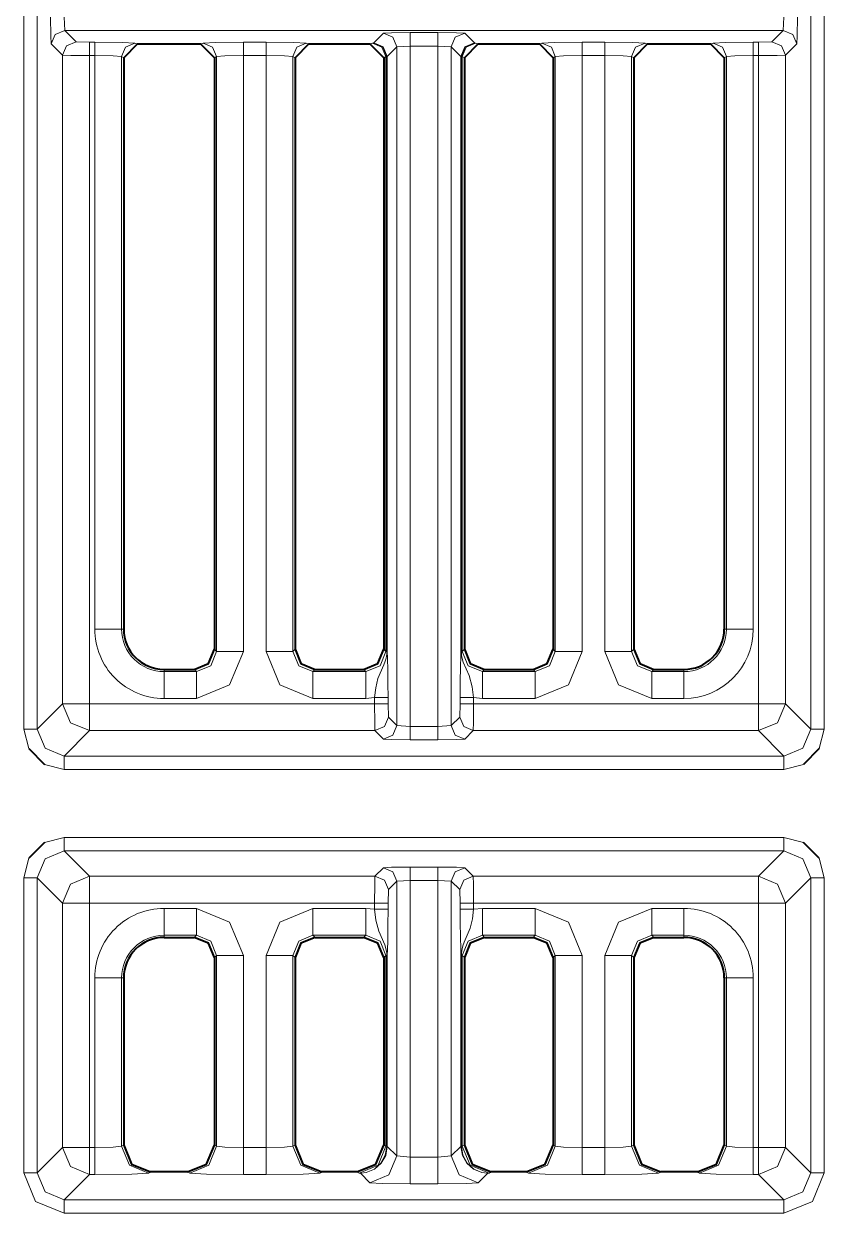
# Model space of a CAD drawing. Header units: millimetres. Extents: x 0 to 2941, y -405 to 1422.
# Drawn here: x 451.78 to 481.55, y 1128.45 to 1172.68 of the extents above; entities that cross this region are included whole.
import ezdxf

# ---------------------------------------------------------------- set-up
doc = ezdxf.new("R2010")
doc.units = ezdxf.units.MM
doc.layers.add('FINE', color=9, linetype='Continuous')
doc.layers.add('OUTLINE', color=7, linetype='Continuous')

msp = doc.modelspace()

# ---------------------------------------------------------------- linework, layer by layer
at = {"layer": 'FINE', "lineweight": 9}
for p, q in [((452.28, 1201.178), (452.28, 1146.453)), ((481.054, 1146.453), (481.054, 1201.178)), ((451.78, 1146.453), (451.78, 1201.033)), ((453.278, 1172.928), (453.303, 1172.427)), ((480.03, 1172.427), (480.055, 1172.928)), ((479.61, 1172.008), (480.03, 1172.427)), ((453.723, 1172.008), (454.223, 1171.995)), ((454.223, 1171.995), (454.419, 1171.995)), ((455.916, 1171.958), (455.999, 1171.917)), ((458.37, 1171.917), (458.452, 1171.958)), ((459.95, 1171.995), (460.79, 1171.995)), ((462.288, 1171.958), (462.37, 1171.917)), ((464.67, 1171.917), (464.752, 1171.958)), ((464.752, 1171.958), (464.8, 1171.966)), ((464.8, 1171.966), (465.157, 1172.323)), ((466.157, 1172.348), (467.182, 1172.348)), ((468.182, 1172.323), (468.539, 1171.966)), ((468.539, 1171.966), (468.588, 1171.958)), ((468.588, 1171.958), (468.67, 1171.917)), ((470.97, 1171.917), (471.052, 1171.958)), ((472.55, 1171.995), (473.39, 1171.995)), ((474.888, 1171.958), (474.97, 1171.917)), ((477.335, 1171.917), (477.417, 1171.958)), ((478.915, 1171.995), (479.11, 1171.995)), ((479.11, 1171.995), (479.61, 1172.008)), ((453.223, 1171.508), (452.803, 1171.928)), ((453.223, 1147.397), (453.223, 1171.508)), ((466.157, 1171.849), (465.657, 1171.823)), ((466.157, 1171.849), (466.157, 1146.556)), ((467.182, 1171.849), (466.157, 1171.849)), ((467.182, 1146.556), (467.182, 1171.849)), ((467.682, 1171.823), (467.182, 1171.849)), ((467.682, 1171.823), (467.682, 1146.582)), ((468.04, 1171.466), (467.682, 1171.823)), ((480.53, 1171.928), (480.11, 1171.508)), ((480.11, 1171.508), (480.11, 1147.397)), ((454.419, 1150.172), (454.419, 1171.495)), ((455.417, 1171.458), (455.417, 1150.172)), ((455.498, 1171.417), (455.417, 1171.458)), ((459.95, 1171.495), (459.95, 1149.34)), ((460.79, 1171.495), (459.95, 1171.495)), ((460.79, 1149.34), (460.79, 1171.495)), ((461.87, 1171.417), (461.788, 1171.458)), ((461.788, 1171.458), (461.788, 1149.34)), ((465.251, 1171.458), (465.17, 1171.417)), ((465.283, 1171.466), (465.251, 1171.458)), ((465.251, 1149.34), (465.251, 1171.458)), ((465.283, 1149.34), (465.283, 1171.466)), ((465.3, 1171.466), (465.3, 1149.34)), ((468.04, 1149.34), (468.04, 1171.466)), ((468.056, 1171.466), (468.056, 1149.34)), ((468.088, 1171.458), (468.056, 1171.466)), ((471.551, 1171.458), (471.47, 1171.417)), ((471.551, 1149.34), (471.551, 1171.458)), ((473.39, 1171.495), (472.55, 1171.495)), ((472.55, 1171.495), (472.55, 1149.34)), ((473.39, 1149.34), (473.39, 1171.495)), ((478.915, 1171.495), (478.915, 1150.172)), ((479.11, 1171.495), (478.915, 1171.495)), ((479.11, 1147.397), (479.11, 1171.495)), ((455.417, 1150.172), (455.498, 1150.172)), ((458.87, 1149.421), (458.951, 1149.34)), ((461.788, 1149.34), (461.87, 1149.421)), ((465.17, 1149.421), (465.251, 1149.34)), ((468.088, 1149.34), (468.17, 1149.421)), ((471.47, 1149.421), (471.551, 1149.34)), ((474.388, 1149.34), (474.47, 1149.421)), ((456.998, 1148.673), (456.998, 1148.591)), ((462.619, 1148.673), (462.537, 1148.591)), ((462.537, 1148.591), (464.502, 1148.591)), ((464.502, 1148.591), (464.421, 1148.673)), ((468.919, 1148.673), (468.837, 1148.591)), ((476.335, 1148.591), (476.335, 1148.673)), ((464.829, 1147.623), (464.502, 1147.592)), ((465.329, 1147.623), (465.329, 1147.397)), ((468.01, 1147.397), (468.01, 1147.623)), ((468.837, 1147.592), (468.51, 1147.623)), ((452.28, 1146.453), (453.223, 1147.397)), ((458.202, 1147.592), (456.998, 1147.592)), ((464.502, 1147.592), (462.537, 1147.592)), ((465.329, 1147.397), (465.342, 1146.897)), ((467.998, 1146.897), (468.01, 1147.397)), ((470.802, 1147.592), (468.837, 1147.592)), ((476.335, 1147.592), (475.137, 1147.592)), ((480.11, 1147.397), (481.054, 1146.453)), ((465.342, 1146.897), (465.657, 1146.582)), ((467.682, 1146.582), (467.998, 1146.897)), ((451.968, 1145.726), (451.78, 1146.453)), ((454.223, 1146.397), (453.279, 1145.453)), ((464.842, 1146.397), (454.223, 1146.397)), ((465.157, 1146.082), (464.842, 1146.397)), ((465.657, 1146.582), (466.157, 1146.556)), ((466.157, 1146.556), (467.182, 1146.556)), ((467.182, 1146.556), (467.682, 1146.582)), ((468.497, 1146.397), (468.182, 1146.082)), ((479.11, 1146.397), (468.497, 1146.397)), ((480.054, 1145.453), (479.11, 1146.397)), ((467.182, 1146.056), (466.157, 1146.056)), ((453.279, 1145.453), (480.054, 1145.453)), ((453.279, 1144.954), (452.552, 1145.141)), ((480.781, 1145.141), (480.054, 1144.954)), ((480.054, 1144.954), (453.279, 1144.954)), ((452.552, 1142.239), (453.279, 1142.427)), ((453.279, 1141.927), (454.223, 1140.984)), ((480.054, 1141.927), (453.279, 1141.927)), ((479.11, 1140.984), (480.054, 1141.927)), ((451.78, 1140.928), (451.968, 1141.655)), ((481.366, 1141.655), (481.553, 1140.928)), ((466.157, 1141.324), (467.182, 1141.324)), ((468.182, 1141.299), (468.497, 1140.984)), ((468.497, 1140.984), (479.11, 1140.984)), ((451.78, 1129.953), (451.78, 1140.928)), ((452.28, 1140.928), (452.28, 1129.953)), ((453.223, 1139.984), (452.28, 1140.928)), ((465.657, 1140.799), (465.342, 1140.484)), ((466.157, 1140.825), (465.657, 1140.799)), ((465.657, 1130.581), (465.657, 1140.799)), ((466.157, 1140.825), (466.157, 1130.543)), ((467.182, 1140.825), (466.157, 1140.825)), ((467.182, 1130.543), (467.182, 1140.825)), ((467.682, 1140.799), (467.182, 1140.825)), ((467.998, 1140.484), (467.682, 1140.799)), ((481.054, 1140.928), (480.11, 1139.984)), ((481.054, 1129.953), (481.054, 1140.928)), ((465.342, 1140.484), (465.329, 1139.984)), ((468.01, 1139.984), (467.998, 1140.484)), ((453.223, 1130.897), (453.223, 1139.984)), ((454.223, 1139.984), (454.223, 1130.897)), ((464.829, 1139.984), (454.223, 1139.984)), ((456.998, 1139.788), (458.202, 1139.788)), ((462.537, 1139.788), (464.502, 1139.788)), ((464.502, 1139.788), (464.829, 1139.758)), ((464.829, 1139.758), (464.829, 1139.984)), ((465.329, 1139.984), (465.329, 1139.758)), ((468.01, 1139.758), (468.01, 1139.984)), ((479.11, 1139.984), (468.51, 1139.984)), ((468.51, 1139.984), (468.51, 1139.758)), ((468.51, 1139.758), (468.837, 1139.788)), ((468.837, 1139.788), (470.802, 1139.788)), ((475.137, 1139.788), (476.335, 1139.788)), ((479.11, 1130.897), (479.11, 1139.984)), ((456.998, 1138.79), (456.998, 1138.708)), ((458.202, 1138.79), (456.998, 1138.79)), ((458.121, 1138.708), (458.202, 1138.79)), ((464.502, 1138.79), (462.537, 1138.79)), ((462.537, 1138.79), (462.619, 1138.708)), ((464.421, 1138.708), (464.502, 1138.79)), ((470.802, 1138.79), (468.837, 1138.79)), ((468.837, 1138.79), (468.919, 1138.708)), ((470.721, 1138.708), (470.802, 1138.79)), ((476.335, 1138.79), (475.137, 1138.79)), ((475.137, 1138.79), (475.219, 1138.708)), ((476.335, 1138.708), (476.335, 1138.79)), ((458.951, 1138.041), (458.87, 1137.96)), ((458.951, 1130.946), (458.951, 1138.041)), ((459.95, 1138.041), (459.95, 1130.897)), ((460.79, 1130.897), (460.79, 1138.041)), ((461.788, 1138.041), (461.788, 1130.946)), ((461.87, 1137.96), (461.788, 1138.041)), ((465.283, 1130.939), (465.283, 1138.041)), ((465.3, 1138.041), (465.3, 1130.939)), ((468.04, 1130.939), (468.04, 1138.041)), ((468.056, 1138.041), (468.056, 1130.939)), ((468.17, 1137.96), (468.088, 1138.041)), ((468.088, 1138.041), (468.088, 1130.946)), ((471.551, 1138.041), (471.47, 1137.96)), ((471.551, 1130.946), (471.551, 1138.041)), ((472.55, 1138.041), (472.55, 1130.897)), ((473.39, 1130.897), (473.39, 1138.041)), ((474.47, 1137.96), (474.388, 1138.041)), ((454.419, 1130.897), (454.419, 1137.208)), ((455.498, 1137.208), (455.417, 1137.208)), ((477.916, 1137.208), (477.835, 1137.208)), ((477.916, 1130.946), (477.916, 1137.208)), ((478.915, 1137.208), (478.915, 1130.897)), ((452.28, 1129.953), (453.223, 1130.897)), ((454.223, 1130.897), (454.419, 1130.897)), ((458.87, 1130.987), (458.951, 1130.946)), ((459.95, 1130.897), (460.79, 1130.897)), ((461.788, 1130.946), (461.87, 1130.987)), ((465.251, 1130.946), (465.283, 1130.935)), ((465.283, 1130.935), (465.283, 1130.939)), ((465.3, 1130.939), (465.3, 1130.932)), ((465.3, 1130.939), (465.657, 1130.581)), ((468.056, 1130.935), (468.088, 1130.946)), ((468.056, 1130.939), (468.056, 1130.935)), ((468.088, 1130.946), (468.17, 1130.987)), ((471.47, 1130.987), (471.551, 1130.946)), ((472.55, 1130.897), (473.39, 1130.897)), ((477.835, 1130.987), (477.916, 1130.946)), ((478.915, 1130.897), (479.11, 1130.897)), ((465.657, 1130.581), (466.157, 1130.543)), ((466.157, 1130.543), (467.182, 1130.543)), ((467.182, 1130.543), (467.682, 1130.581)), ((456.499, 1129.988), (456.416, 1129.947)), ((457.952, 1129.947), (457.87, 1129.988)), ((462.87, 1129.988), (462.787, 1129.947)), ((464.252, 1129.947), (464.17, 1129.988)), ((464.301, 1129.937), (464.252, 1129.947)), ((464.657, 1129.582), (464.301, 1129.937)), ((469.038, 1129.937), (468.682, 1129.582)), ((469.087, 1129.947), (469.038, 1129.937)), ((469.17, 1129.988), (469.087, 1129.947)), ((470.552, 1129.947), (470.47, 1129.988)), ((475.47, 1129.988), (475.387, 1129.947)), ((476.917, 1129.947), (476.835, 1129.988)), ((460.79, 1129.897), (459.95, 1129.897)), ((467.182, 1129.543), (466.157, 1129.543)), ((473.39, 1129.897), (472.55, 1129.897)), ((479.11, 1129.897), (478.915, 1129.897)), ((480.054, 1128.953), (479.11, 1129.897)), ((453.279, 1128.953), (480.054, 1128.953))]:
    msp.add_line(p, q, dxfattribs=at)
for points in [[(481.553, 1201.033), (481.553, 1146.453), (481.366, 1145.726)], [(452.803, 1171.928), (452.785, 1172.23), (452.778, 1172.928)], [(480.555, 1172.928), (480.548, 1172.23), (480.53, 1171.928)], [(453.303, 1172.427), (452.95, 1172.281), (452.803, 1171.928)], [(480.03, 1172.427), (453.303, 1172.427), (453.723, 1172.008)], [(480.03, 1172.427), (480.383, 1172.281), (480.53, 1171.928)], [(453.723, 1172.008), (453.37, 1171.861), (453.223, 1171.508)], [(454.223, 1171.995), (454.223, 1171.844), (454.223, 1171.495)], [(454.419, 1171.995), (454.419, 1171.844), (454.419, 1171.495)], [(454.419, 1171.995), (455.451, 1171.984), (455.916, 1171.958)], [(455.916, 1171.958), (455.564, 1171.811), (455.417, 1171.458)], [(458.452, 1171.958), (458.917, 1171.984), (459.95, 1171.995)], [(458.452, 1171.958), (458.804, 1171.811), (458.951, 1171.458)], [(459.95, 1171.495), (459.95, 1171.844), (459.95, 1171.995)], [(460.79, 1171.495), (460.79, 1171.844), (460.79, 1171.995)], [(460.79, 1171.995), (461.822, 1171.984), (462.288, 1171.958)], [(461.788, 1171.458), (461.935, 1171.811), (462.288, 1171.958)], [(465.251, 1171.458), (465.104, 1171.811), (464.752, 1171.958)], [(465.3, 1171.466), (465.153, 1171.819), (464.8, 1171.966)], [(465.283, 1171.466), (465.14, 1171.818), (464.8, 1171.966)], [(465.157, 1172.323), (465.459, 1172.341), (466.157, 1172.348)], [(465.657, 1171.823), (465.51, 1172.177), (465.157, 1172.323)], [(466.157, 1171.849), (466.157, 1172.198), (466.157, 1172.348)], [(467.182, 1171.849), (467.182, 1172.198), (467.182, 1172.348)], [(467.182, 1172.348), (467.88, 1172.341), (468.182, 1172.323)], [(467.682, 1171.823), (467.829, 1172.177), (468.182, 1172.323)], [(468.04, 1171.466), (468.186, 1171.819), (468.539, 1171.966)], [(468.056, 1171.466), (468.199, 1171.818), (468.539, 1171.966)], [(468.088, 1171.458), (468.235, 1171.811), (468.588, 1171.958)], [(471.052, 1171.958), (471.517, 1171.984), (472.55, 1171.995)], [(471.052, 1171.958), (471.405, 1171.811), (471.551, 1171.458)], [(472.55, 1171.995), (472.55, 1171.844), (472.55, 1171.495)], [(473.39, 1171.495), (473.39, 1171.844), (473.39, 1171.995)], [(473.39, 1171.995), (474.422, 1171.984), (474.888, 1171.958)], [(474.388, 1171.458), (474.535, 1171.811), (474.888, 1171.958)], [(477.417, 1171.958), (477.882, 1171.984), (478.915, 1171.995)], [(477.417, 1171.958), (477.769, 1171.811), (477.916, 1171.458)], [(478.915, 1171.995), (478.915, 1171.844), (478.915, 1171.495)], [(479.11, 1171.995), (479.11, 1171.844), (479.11, 1171.495)], [(479.61, 1172.008), (479.963, 1171.861), (480.11, 1171.508)], [(454.223, 1171.495), (453.525, 1171.499), (453.223, 1171.508)], [(465.657, 1146.582), (465.657, 1171.823), (465.3, 1171.466)], [(480.11, 1171.508), (479.808, 1171.499), (479.11, 1171.495)], [(454.419, 1171.495), (454.223, 1171.495), (454.223, 1147.397)], [(455.417, 1171.458), (455.107, 1171.484), (454.419, 1171.495)], [(458.951, 1149.34), (458.951, 1171.458), (458.87, 1171.417)], [(459.95, 1171.495), (459.261, 1171.484), (458.951, 1171.458)], [(461.788, 1171.458), (461.478, 1171.484), (460.79, 1171.495)], [(465.3, 1171.466), (465.295, 1171.466), (465.283, 1171.466)], [(468.056, 1171.466), (468.045, 1171.466), (468.04, 1171.466)], [(468.17, 1171.417), (468.088, 1171.458), (468.088, 1149.34)], [(472.55, 1171.495), (471.861, 1171.484), (471.551, 1171.458)], [(474.388, 1171.458), (474.078, 1171.484), (473.39, 1171.495)], [(474.47, 1171.417), (474.388, 1171.458), (474.388, 1149.34)], [(477.835, 1150.172), (477.916, 1150.172), (477.916, 1171.458), (477.835, 1171.417)], [(478.915, 1171.495), (478.226, 1171.484), (477.916, 1171.458)], [(455.417, 1150.172), (455.107, 1150.172), (454.419, 1150.172)], [(478.915, 1150.172), (478.226, 1150.172), (477.916, 1150.172)], [(458.202, 1148.591), (458.733, 1148.809), (458.951, 1149.34)], [(459.95, 1149.34), (459.438, 1148.104), (458.202, 1147.592)], [(459.95, 1149.34), (459.261, 1149.34), (458.951, 1149.34)], [(460.79, 1149.34), (461.478, 1149.34), (461.788, 1149.34)], [(462.537, 1147.592), (461.301, 1148.104), (460.79, 1149.34)], [(461.788, 1149.34), (462.006, 1148.809), (462.537, 1148.591)], [(464.502, 1148.591), (465.033, 1148.809), (465.251, 1149.34)], [(464.829, 1147.623), (464.872, 1147.987), (464.95, 1148.33), (465.175, 1148.848), (465.226, 1148.985), (465.255, 1149.091), (465.278, 1149.237), (465.283, 1149.307), (465.283, 1149.34)], [(465.251, 1149.34), (465.262, 1149.34), (465.283, 1149.34)], [(465.283, 1149.34), (465.295, 1149.34), (465.3, 1149.34)], [(465.3, 1149.34), (465.3, 1149.328), (465.3, 1149.3), (465.301, 1149.241), (465.303, 1149.192), (465.305, 1149.118), (465.32, 1148.624), (465.326, 1148.153), (465.329, 1147.623)], [(468.01, 1147.623), (468.013, 1148.215), (468.023, 1148.763), (468.036, 1149.171), (468.039, 1149.279), (468.039, 1149.313), (468.04, 1149.34)], [(468.056, 1149.34), (468.045, 1149.34), (468.04, 1149.34)], [(468.056, 1149.34), (468.078, 1149.34), (468.088, 1149.34)], [(468.056, 1149.34), (468.058, 1149.27), (468.067, 1149.183), (468.127, 1148.943), (468.349, 1148.443), (468.46, 1148.03), (468.51, 1147.623)], [(468.088, 1149.34), (468.306, 1148.809), (468.837, 1148.591)], [(470.802, 1148.591), (471.333, 1148.809), (471.551, 1149.34)], [(472.55, 1149.34), (472.038, 1148.104), (470.802, 1147.592)], [(471.551, 1149.34), (471.861, 1149.34), (472.55, 1149.34)], [(474.388, 1149.34), (474.078, 1149.34), (473.39, 1149.34)], [(475.137, 1147.592), (473.901, 1148.104), (473.39, 1149.34)], [(474.388, 1149.34), (474.606, 1148.809), (475.137, 1148.591)], [(456.998, 1148.591), (458.202, 1148.591), (458.121, 1148.673)], [(456.998, 1148.591), (456.998, 1148.281), (456.998, 1147.592)], [(458.202, 1148.591), (458.202, 1148.281), (458.202, 1147.592)], [(462.537, 1147.592), (462.537, 1148.281), (462.537, 1148.591)], [(464.502, 1147.592), (464.502, 1148.281), (464.502, 1148.591)], [(468.837, 1148.591), (470.802, 1148.591), (470.721, 1148.673)], [(468.837, 1147.592), (468.837, 1148.281), (468.837, 1148.591)], [(470.802, 1147.592), (470.802, 1148.281), (470.802, 1148.591)], [(475.219, 1148.673), (475.137, 1148.591), (476.335, 1148.591)], [(475.137, 1148.591), (475.137, 1148.281), (475.137, 1147.592)], [(476.335, 1147.592), (476.335, 1148.281), (476.335, 1148.591)], [(454.223, 1147.397), (464.829, 1147.397), (464.829, 1147.623)], [(464.829, 1147.623), (465.178, 1147.623), (465.329, 1147.623)], [(468.51, 1147.623), (468.161, 1147.623), (468.01, 1147.623)], [(468.51, 1147.623), (468.51, 1147.397), (479.11, 1147.397)], [(453.223, 1147.397), (453.525, 1147.397), (454.223, 1147.397), (454.223, 1146.699), (454.223, 1146.397)], [(454.223, 1146.397), (453.516, 1146.69), (453.223, 1147.397)], [(464.829, 1147.397), (465.178, 1147.397), (465.329, 1147.397)], [(464.842, 1146.397), (464.833, 1146.699), (464.829, 1147.397)], [(468.51, 1147.397), (468.161, 1147.397), (468.01, 1147.397)], [(468.51, 1147.397), (468.507, 1146.699), (468.497, 1146.397)], [(479.11, 1147.397), (479.808, 1147.397), (480.11, 1147.397)], [(480.11, 1147.397), (479.817, 1146.69), (479.11, 1146.397)], [(479.11, 1147.397), (479.11, 1146.699), (479.11, 1146.397)], [(464.842, 1146.397), (465.195, 1146.544), (465.342, 1146.897)], [(468.497, 1146.397), (468.144, 1146.544), (467.998, 1146.897)], [(452.28, 1146.453), (452.129, 1146.453), (451.78, 1146.453)], [(452.28, 1146.453), (452.572, 1145.746), (453.279, 1145.453)], [(465.157, 1146.082), (465.51, 1146.228), (465.657, 1146.582)], [(466.157, 1146.056), (466.157, 1146.207), (466.157, 1146.556)], [(467.182, 1146.056), (467.182, 1146.207), (467.182, 1146.556)], [(468.182, 1146.082), (467.829, 1146.228), (467.682, 1146.582)], [(480.054, 1145.453), (480.761, 1145.746), (481.054, 1146.453)], [(481.553, 1146.453), (481.205, 1146.453), (481.054, 1146.453)], [(466.157, 1146.056), (465.459, 1146.064), (465.157, 1146.082)], [(468.182, 1146.082), (467.88, 1146.064), (467.182, 1146.056)], [(453.279, 1144.954), (453.279, 1145.303), (453.279, 1145.453)], [(480.054, 1144.954), (480.054, 1145.303), (480.054, 1145.453)], [(453.279, 1142.427), (453.279, 1142.078), (453.279, 1141.927)], [(453.279, 1142.427), (480.054, 1142.427), (480.781, 1142.239)], [(480.054, 1142.427), (480.054, 1142.078), (480.054, 1141.927)], [(453.279, 1141.927), (452.572, 1141.635), (452.28, 1140.928)], [(481.054, 1140.928), (480.761, 1141.635), (480.054, 1141.927)], [(453.223, 1139.984), (453.516, 1140.691), (454.223, 1140.984)], [(454.223, 1140.984), (464.842, 1140.984), (465.157, 1141.299)], [(454.223, 1140.984), (454.223, 1140.682), (454.223, 1139.984)], [(464.829, 1139.984), (464.833, 1140.682), (464.842, 1140.984)], [(465.342, 1140.484), (465.195, 1140.837), (464.842, 1140.984)], [(465.157, 1141.299), (465.459, 1141.317), (466.157, 1141.324)], [(465.657, 1140.799), (465.51, 1141.152), (465.157, 1141.299)], [(466.157, 1141.324), (466.157, 1141.174), (466.157, 1140.825)], [(467.182, 1141.324), (467.182, 1141.174), (467.182, 1140.825)], [(467.182, 1141.324), (467.88, 1141.317), (468.182, 1141.299)], [(468.182, 1141.299), (467.829, 1141.152), (467.682, 1140.799)], [(468.497, 1140.984), (468.144, 1140.837), (467.998, 1140.484)], [(468.497, 1140.984), (468.507, 1140.682), (468.51, 1139.984)], [(479.11, 1140.984), (479.817, 1140.691), (480.11, 1139.984)], [(479.11, 1140.984), (479.11, 1140.682), (479.11, 1139.984)], [(451.78, 1140.928), (452.129, 1140.928), (452.28, 1140.928)], [(481.553, 1140.928), (481.553, 1129.953), (481.114, 1128.893), (480.054, 1128.453), (453.279, 1128.453)], [(467.682, 1140.799), (467.682, 1130.581), (468.04, 1130.939)], [(481.054, 1140.928), (481.205, 1140.928), (481.553, 1140.928)], [(453.223, 1139.984), (453.525, 1139.984), (454.223, 1139.984)], [(456.998, 1139.788), (456.998, 1139.1), (456.998, 1138.79)], [(458.202, 1139.788), (458.202, 1139.1), (458.202, 1138.79)], [(458.202, 1139.788), (459.438, 1139.277), (459.95, 1138.041)], [(460.79, 1138.041), (461.301, 1139.277), (462.537, 1139.788)], [(462.537, 1138.79), (462.537, 1139.1), (462.537, 1139.788)], [(464.502, 1138.79), (464.502, 1139.1), (464.502, 1139.788)], [(465.329, 1139.984), (465.178, 1139.984), (464.829, 1139.984)], [(465.329, 1139.758), (465.178, 1139.758), (464.829, 1139.758)], [(465.283, 1138.041), (465.281, 1138.111), (465.272, 1138.198), (465.212, 1138.437), (464.99, 1138.937), (464.879, 1139.351), (464.829, 1139.758)], [(465.329, 1139.758), (465.326, 1139.166), (465.317, 1138.618), (465.304, 1138.21), (465.3, 1138.102), (465.3, 1138.068), (465.3, 1138.041)], [(468.51, 1139.984), (468.161, 1139.984), (468.01, 1139.984)], [(468.51, 1139.758), (468.161, 1139.758), (468.01, 1139.758)], [(468.04, 1138.041), (468.04, 1138.054), (468.039, 1138.081), (468.038, 1138.14), (468.036, 1138.189), (468.034, 1138.263), (468.02, 1138.757), (468.013, 1139.227), (468.01, 1139.758)], [(468.51, 1139.758), (468.467, 1139.394), (468.389, 1139.051), (468.164, 1138.533), (468.114, 1138.396), (468.084, 1138.289), (468.061, 1138.144), (468.057, 1138.074), (468.056, 1138.041)], [(468.837, 1138.79), (468.837, 1139.1), (468.837, 1139.788)], [(470.802, 1138.79), (470.802, 1139.1), (470.802, 1139.788)], [(470.802, 1139.788), (472.038, 1139.277), (472.55, 1138.041)], [(473.39, 1138.041), (473.901, 1139.277), (475.137, 1139.788)], [(475.137, 1138.79), (475.137, 1139.1), (475.137, 1139.788)], [(476.335, 1139.788), (476.335, 1139.1), (476.335, 1138.79)], [(479.11, 1139.984), (479.808, 1139.984), (480.11, 1139.984)], [(480.11, 1139.984), (480.11, 1130.897), (481.054, 1129.953)], [(458.951, 1138.041), (458.733, 1138.572), (458.202, 1138.79)], [(462.537, 1138.79), (462.006, 1138.572), (461.788, 1138.041)], [(465.251, 1138.041), (465.033, 1138.572), (464.502, 1138.79)], [(468.837, 1138.79), (468.306, 1138.572), (468.088, 1138.041)], [(471.551, 1138.041), (471.333, 1138.572), (470.802, 1138.79)], [(475.137, 1138.79), (474.606, 1138.572), (474.388, 1138.041)], [(459.95, 1138.041), (459.261, 1138.041), (458.951, 1138.041)], [(460.79, 1138.041), (461.478, 1138.041), (461.788, 1138.041)], [(465.17, 1130.987), (465.251, 1130.946), (465.251, 1138.041), (465.17, 1137.96)], [(465.251, 1138.041), (465.262, 1138.041), (465.283, 1138.041)], [(465.3, 1138.041), (465.295, 1138.041), (465.283, 1138.041)], [(468.056, 1138.041), (468.045, 1138.041), (468.04, 1138.041)], [(468.056, 1138.041), (468.078, 1138.041), (468.088, 1138.041)], [(471.551, 1138.041), (471.861, 1138.041), (472.55, 1138.041)], [(474.388, 1138.041), (474.078, 1138.041), (473.39, 1138.041)], [(474.388, 1138.041), (474.388, 1130.946), (474.47, 1130.987)], [(455.417, 1137.208), (455.107, 1137.208), (454.419, 1137.208)], [(455.417, 1137.208), (455.417, 1130.946), (455.498, 1130.987)], [(478.915, 1137.208), (478.226, 1137.208), (477.916, 1137.208)], [(454.223, 1129.897), (453.516, 1130.19), (453.223, 1130.897)], [(453.223, 1130.897), (453.525, 1130.897), (454.223, 1130.897)], [(454.223, 1129.897), (454.223, 1130.199), (454.223, 1130.897)], [(454.419, 1130.897), (455.107, 1130.911), (455.417, 1130.946)], [(454.419, 1129.897), (454.419, 1130.199), (454.419, 1130.897)], [(456.416, 1129.947), (455.71, 1130.24), (455.417, 1130.946)], [(458.951, 1130.946), (458.658, 1130.24), (457.952, 1129.947)], [(458.951, 1130.946), (459.261, 1130.911), (459.95, 1130.897)], [(459.95, 1130.897), (459.95, 1130.199), (459.95, 1129.897)], [(460.79, 1130.897), (461.478, 1130.911), (461.788, 1130.946)], [(460.79, 1130.897), (460.79, 1130.199), (460.79, 1129.897)], [(461.788, 1130.946), (462.081, 1130.24), (462.787, 1129.947)], [(465.251, 1130.946), (464.958, 1130.24), (464.252, 1129.947)], [(465.283, 1130.935), (465.226, 1130.606), (465.067, 1130.314), (464.822, 1130.091), (464.517, 1129.963), (464.325, 1129.938), (464.301, 1129.937)], [(465.283, 1130.935), (465.295, 1130.934), (465.3, 1130.932), (465.242, 1130.603), (465.079, 1130.312), (464.83, 1130.09), (464.52, 1129.962), (464.325, 1129.938), (464.301, 1129.937)], [(465.283, 1130.939), (465.295, 1130.939), (465.3, 1130.939)], [(468.04, 1130.939), (468.04, 1130.932), (468.097, 1130.603), (468.26, 1130.312), (468.51, 1130.09), (468.82, 1129.962), (469.014, 1129.938), (469.038, 1129.937)], [(468.04, 1130.939), (468.045, 1130.939), (468.056, 1130.939)], [(468.056, 1130.935), (468.045, 1130.934), (468.04, 1130.932)], [(468.056, 1130.935), (468.113, 1130.606), (468.272, 1130.314), (468.517, 1130.091), (468.823, 1129.963), (469.014, 1129.938), (469.038, 1129.937)], [(468.088, 1130.946), (468.381, 1130.24), (469.087, 1129.947)], [(471.551, 1130.946), (471.258, 1130.24), (470.552, 1129.947)], [(471.551, 1130.946), (471.861, 1130.911), (472.55, 1130.897)], [(472.55, 1130.897), (472.55, 1130.199), (472.55, 1129.897)], [(473.39, 1130.897), (474.078, 1130.911), (474.388, 1130.946)], [(473.39, 1130.897), (473.39, 1130.199), (473.39, 1129.897)], [(474.388, 1130.946), (474.681, 1130.24), (475.387, 1129.947)], [(477.916, 1130.946), (477.623, 1130.24), (476.917, 1129.947)], [(477.916, 1130.946), (478.226, 1130.911), (478.915, 1130.897)], [(478.915, 1130.897), (478.915, 1130.199), (478.915, 1129.897)], [(479.11, 1130.897), (479.11, 1130.199), (479.11, 1129.897)], [(480.11, 1130.897), (479.817, 1130.19), (479.11, 1129.897)], [(479.11, 1130.897), (479.808, 1130.897), (480.11, 1130.897)], [(465.657, 1130.581), (465.364, 1129.875), (464.657, 1129.582)], [(466.157, 1130.543), (466.157, 1129.845), (466.157, 1129.543)], [(467.182, 1130.543), (467.182, 1129.845), (467.182, 1129.543)], [(467.682, 1130.581), (467.975, 1129.875), (468.682, 1129.582)], [(451.78, 1129.953), (452.129, 1129.953), (452.28, 1129.953)], [(453.279, 1128.453), (452.219, 1128.893), (451.78, 1129.953)], [(453.279, 1128.953), (452.572, 1129.246), (452.28, 1129.953)], [(456.416, 1129.947), (455.795, 1129.911), (454.419, 1129.897)], [(459.95, 1129.897), (458.573, 1129.911), (457.952, 1129.947)], [(462.787, 1129.947), (462.166, 1129.911), (460.79, 1129.897)], [(472.55, 1129.897), (471.173, 1129.911), (470.552, 1129.947)], [(475.387, 1129.947), (474.766, 1129.911), (473.39, 1129.897)], [(478.915, 1129.897), (477.538, 1129.911), (476.917, 1129.947)], [(481.054, 1129.953), (480.761, 1129.246), (480.054, 1128.953)], [(481.054, 1129.953), (481.205, 1129.953), (481.553, 1129.953)], [(454.419, 1129.897), (454.223, 1129.897), (453.279, 1128.953)], [(466.157, 1129.543), (465.11, 1129.554), (464.657, 1129.582)], [(468.682, 1129.582), (468.229, 1129.554), (467.182, 1129.543)], [(453.279, 1128.953), (453.279, 1128.802), (453.279, 1128.453)], [(480.054, 1128.453), (480.054, 1128.802), (480.054, 1128.953)]]:
    msp.add_lwpolyline(points, dxfattribs=at)
for points in [[(454.419, 1150.172, 0.414223), (456.998, 1147.592)], [(455.417, 1150.172, 0.414214), (456.998, 1148.591)], [(476.335, 1148.591, 0.41419), (477.916, 1150.172)], [(476.335, 1147.592, 0.414189), (478.915, 1150.172)], [(456.998, 1139.788, 0.414223), (454.419, 1137.208)], [(478.915, 1137.208, 0.414218), (476.335, 1139.788)], [(456.998, 1138.79, 0.414214), (455.417, 1137.208)], [(477.916, 1137.208, 0.414237), (476.335, 1138.79)]]:
    msp.add_lwpolyline(points, format="xyb", dxfattribs=at)
at = {"layer": 'OUTLINE', "lineweight": 40}
for p, q in [((455.999, 1171.917), (455.498, 1171.417)), ((458.37, 1171.917), (455.999, 1171.917)), ((458.87, 1171.417), (458.37, 1171.917)), ((462.37, 1171.917), (461.87, 1171.417)), ((464.67, 1171.917), (462.37, 1171.917)), ((465.17, 1171.417), (464.67, 1171.917)), ((468.67, 1171.917), (468.17, 1171.417)), ((470.97, 1171.917), (468.67, 1171.917)), ((471.47, 1171.417), (470.97, 1171.917)), ((474.97, 1171.917), (474.47, 1171.417)), ((477.335, 1171.917), (474.97, 1171.917)), ((477.835, 1171.417), (477.335, 1171.917)), ((455.498, 1171.417), (455.498, 1150.172)), ((458.87, 1171.417), (458.87, 1149.421)), ((461.87, 1171.417), (461.87, 1149.421)), ((465.17, 1171.417), (465.17, 1149.421)), ((468.17, 1171.417), (468.17, 1149.421)), ((471.47, 1171.417), (471.47, 1149.421)), ((474.47, 1171.417), (474.47, 1149.421)), ((477.835, 1171.417), (477.835, 1150.172)), ((456.998, 1148.673), (458.121, 1148.673)), ((462.619, 1148.673), (464.421, 1148.673)), ((468.919, 1148.673), (470.721, 1148.673)), ((475.219, 1148.673), (476.335, 1148.673)), ((451.968, 1145.726), (452.552, 1145.141)), ((481.366, 1145.726), (480.781, 1145.141)), ((452.552, 1142.239), (451.968, 1141.655)), ((481.366, 1141.655), (480.781, 1142.239)), ((456.998, 1138.708), (458.121, 1138.708)), ((462.619, 1138.708), (464.421, 1138.708)), ((468.919, 1138.708), (470.721, 1138.708)), ((475.219, 1138.708), (476.335, 1138.708)), ((458.87, 1137.96), (458.87, 1130.987)), ((461.87, 1137.96), (461.87, 1130.987)), ((465.17, 1137.96), (465.17, 1130.987)), ((471.47, 1137.96), (471.47, 1130.987)), ((474.47, 1137.96), (474.47, 1130.987)), ((477.835, 1137.208), (477.835, 1130.987)), ((457.87, 1129.988), (456.499, 1129.988)), ((464.17, 1129.988), (462.87, 1129.988)), ((470.47, 1129.988), (469.17, 1129.988)), ((476.835, 1129.988), (475.47, 1129.988))]:
    msp.add_line(p, q, dxfattribs=at)
for points in [[(455.499, 1150.172, 0.414188), (456.998, 1148.672)], [(476.335, 1148.672, 0.414214), (477.835, 1150.172)], [(456.998, 1138.708, 0.414239), (455.499, 1137.208)], [(477.835, 1137.208, 0.414214), (476.335, 1138.708)]]:
    msp.add_lwpolyline(points, format="xyb", dxfattribs=at)
for points in [[(458.121, 1148.673), (458.65, 1148.892), (458.87, 1149.421)], [(461.87, 1149.421), (462.089, 1148.892), (462.619, 1148.673)], [(464.421, 1148.673), (464.95, 1148.892), (465.17, 1149.421)], [(468.17, 1149.421), (468.389, 1148.892), (468.919, 1148.673)], [(470.721, 1148.673), (471.25, 1148.892), (471.47, 1149.421)], [(474.47, 1149.421), (474.689, 1148.892), (475.219, 1148.673)], [(458.87, 1137.96), (458.65, 1138.489), (458.121, 1138.708)], [(462.619, 1138.708), (462.089, 1138.489), (461.87, 1137.96)], [(465.17, 1137.96), (464.95, 1138.489), (464.421, 1138.708)], [(468.919, 1138.708), (468.389, 1138.489), (468.17, 1137.96)], [(471.47, 1137.96), (471.25, 1138.489), (470.721, 1138.708)], [(475.219, 1138.708), (474.689, 1138.489), (474.47, 1137.96)], [(468.17, 1137.96), (468.17, 1130.987), (468.462, 1130.28), (469.17, 1129.988)], [(455.498, 1137.208), (455.498, 1130.987), (455.791, 1130.28), (456.499, 1129.988)], [(457.87, 1129.988), (458.577, 1130.28), (458.87, 1130.987)], [(461.87, 1130.987), (462.162, 1130.28), (462.87, 1129.988)], [(464.17, 1129.988), (464.877, 1130.28), (465.17, 1130.987)], [(470.47, 1129.988), (471.177, 1130.28), (471.47, 1130.987)], [(474.47, 1130.987), (474.762, 1130.28), (475.47, 1129.988)], [(476.835, 1129.988), (477.542, 1130.28), (477.835, 1130.987)]]:
    msp.add_lwpolyline(points, dxfattribs=at)

doc.saveas('drawing.dxf')
